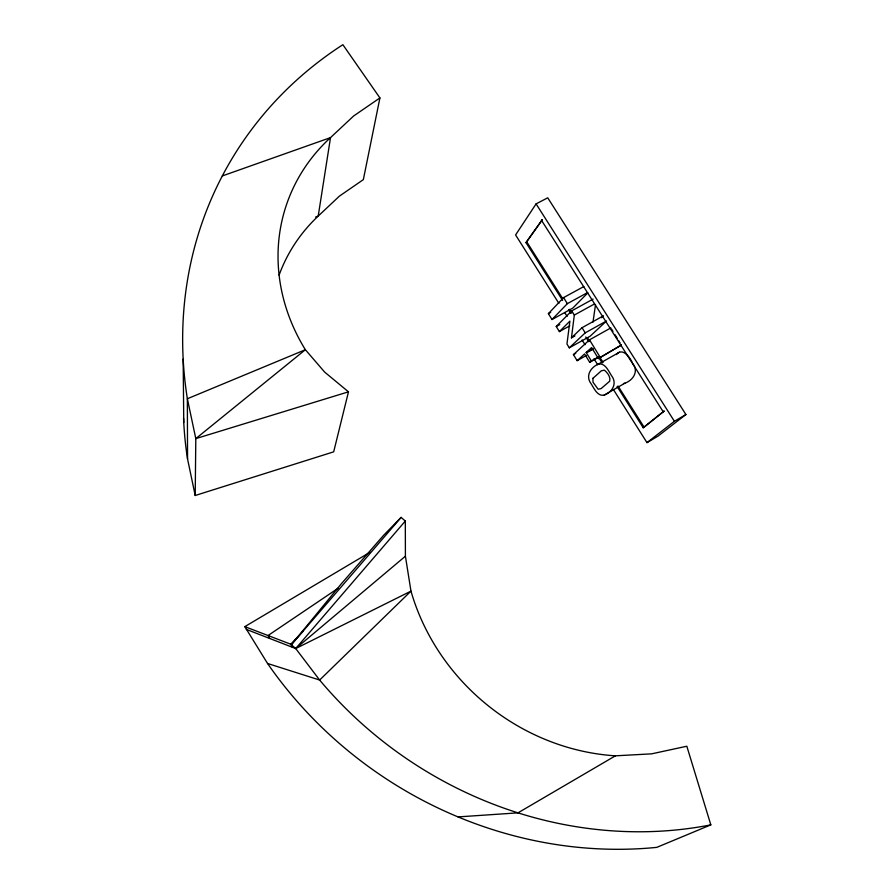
<?xml version="1.0" encoding="UTF-8"?>
<svg xmlns="http://www.w3.org/2000/svg" width="894" height="894" viewBox="0 0 894 894"><rect width="100%" height="100%" fill="white"/><g stroke="black" fill="none" stroke-linecap="round" stroke-linejoin="round"><path stroke-width="1.34" d="M379.916 97.927L353.666 115.963L330.512 137.62A201.966 178.722 20 0 0 305.368 349.722L324.656 372.094L348.481 391.829L333.685 451.839L195.205 495.499L195.808 438.619L187.36 398.758A433.288 384.979 29.5 0 1 342.871 44.7L379.916 97.927L363.344 179.627L339.351 196.177L318.208 216.08A184.03 165.904 19.9 0 0 279.107 275.106M574.931 335.909L571.445 337.854L574.317 315.068L571.724 310.855L593.124 299.077M593.001 322.142L595.505 304.63M613.385 389.527L646.988 442.631L658.006 436.127L685.91 414.525L547.731 197.809L536.087 203.877L515.592 234.954L558.895 303.39M526.007 242.632L542.345 219.656L526.007 242.632L562.594 300.418M710.831 824.871A386.387 346.961 34.6 0 1 319.639 680.043L295.713 648.552L291.343 644.742L341.374 583.726L383.548 535.372L401.115 517.391L405.306 521.046L405.407 556.191L410.972 591.124A214.225 194.59 39.8 0 0 615.407 755.821L651.57 753.854L686.827 746.233L710.831 824.871L656.822 847.356A396.143 357.466 34 0 1 267.541 663.471L244.811 626.638L370.082 552.224M291.343 644.742L401.115 517.391M405.306 521.046L295.713 648.552L246.297 629.387M587.794 292.886L572.819 308.084L551.989 319.527L548.391 313.626L563.6 297.59L583.827 286.549M244.811 626.638L290.762 644.216L303.066 631.354M551.989 319.527L567.332 303.669L587.548 292.595M569.769 325.841L559.376 331.596L556.247 326.489L571.724 310.855M559.376 331.596L569.903 321.136L566.952 344.011L569.299 347.844L590.085 336.245L606.568 320.968L585.212 332.859L569.299 347.844M571.445 337.854L582.05 327.696L603.416 315.828L601.416 317.716M586.352 355.466L577.133 360.662L573.445 354.627L589.492 339.843L610.837 327.919M577.133 360.662L584.575 353.946L589.716 362.338L599.047 357.075M589.716 362.338L591.336 360.93L586.173 352.504L591.638 347.565L598.377 358.55L621.375 345.062L598.377 358.55M616.301 354.616C622.414 347.129 629.778 356.985 632.315 362.629M405.407 556.191L295.713 648.552L410.972 591.124L319.639 680.043L267.541 663.471M643.233 427.779L664.074 411.106L643.233 427.779L617.106 386.51M646.988 442.631L674.411 421.297L685.91 414.525M338.133 588.252L268.044 635.533L269.608 638.428M619.52 352.158L598.343 364.137C590.386 367.445 585.302 376.218 591.079 383.716C594.041 388.242 597.393 396.534 604.087 395.148L624.917 383.202C633.22 380.241 638.808 371.401 632.896 363.657M604.087 395.148C612.435 392.231 617.396 383.336 611.608 375.793C608.579 371.245 605.171 362.506 598.343 364.137M615.407 755.821L517.995 812.847L458.019 816.915M591.336 360.93L598.354 356.963M586.173 352.504L593.203 348.559M588.073 351.979L592.756 349.353M573.445 354.627L575.747 353.331M574.317 315.068L594.51 303.938M556.247 326.489L559.722 324.578M548.391 313.626L550.704 312.364M315.604 217.063L318.208 216.08L330.512 137.62L222.315 175.939M348.481 391.829L195.808 438.619L305.368 349.722L187.36 398.758L187.55 458.98L195.205 495.499M623.487 383.537L624.917 383.202M536.087 203.877L674.411 421.297M541.395 220.159L663.136 411.653M526.935 242.151L562.773 298.741M569.489 309.346L571.724 312.889M587.403 337.641L589.649 341.184M600.097 357.689L603.081 362.405M618.011 385.984L644.149 427.243M568.573 309.849L570.808 313.392M585.749 336.982L588.733 341.698M598.432 357.03L602.176 362.919M564.863 312.833L567.109 316.375M582.039 339.966L585.022 344.693M593.985 358.852L597.717 364.752M611.541 329.059L612.949 331.339M615.05 334.769L617.162 338.2M618.57 340.491L619.967 342.771M563.6 297.59L567.332 303.669M582.05 327.696L585.212 332.859M589.492 339.843L600.064 357.086M290.762 644.216L292.394 647.267M183.169 359.042L183.751 422.516M187.55 458.98A393.885 356.248 30.2 0 1 183.561 418.325M592.901 378.363L593.024 382.252L598.142 389.236L601.148 388.577L609.686 381.213C610.87 377 607.417 372.619 604.322 370.127L601.304 370.831L592.901 378.363"/></g></svg>
